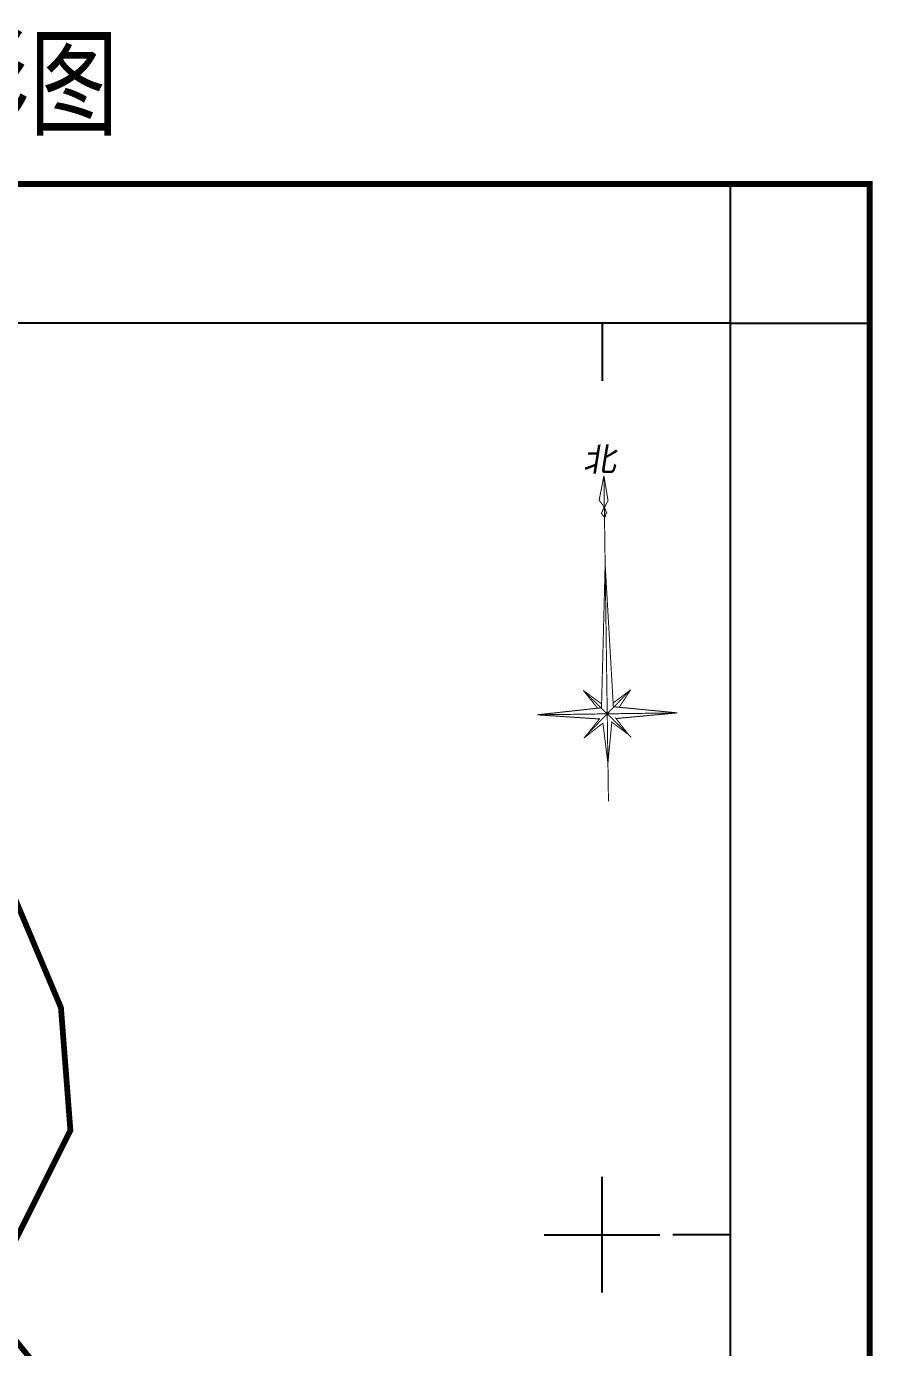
# Model space of a CAD drawing. Extents: x 612407 to 612847, y 3559083 to 3559609.
# Drawn here: x 612700.6 to 612846.7, y 3559380.5 to 3559608.6 of the extents above; entities that cross this region are included whole.
import ezdxf
from ezdxf.enums import TextEntityAlignment as Align

# ---------------------------------------------------------------- set-up
doc = ezdxf.new("R2010")
doc.units = 0
doc.header["$LTSCALE"] = 0.5
doc.layers.get('0').update_dxf_attribs({"linetype": 'CONTINUOUS'})
for name, color, linetype in [('1', 7, 'CONTINUOUS'), ('JMD', 6, 'CONTINUOUS'), ('TK', 7, 'CONTINUOUS')]:
    doc.layers.add(name, color=color, linetype=linetype)
doc.styles.add('宋体', font='')
doc.styles.add('等线体', font='simhei.ttf')
doc.styles.get('宋体').set_extended_font_data('SimSun')

# ---------------------------------------------------------------- blocks, each defined once
blk = doc.blocks.new('A$C6B9E40B4')
at = {"layer": '1', "linetype": 'Continuous', "const_width": 0.12}
for points in [[(8.65, 40.18), (8.02, 37.16)], [(8.65, 40.18), (8.65, 0)], [(8.65, 40.18), (9.12, 37.09)], [(8.65, 40.18), (8.65, 37.58)], [(8.02, 37.16), (8.65, 36.3)], [(8.65, 36.3), (8.25, 35.51)], [(8.65, 36.3), (8.65, 35.67)], [(8.65, 36.3), (8.96, 35.51)], [(9.12, 37.09), (8.69, 36.31)], [(8.27, 35.54), (8.65, 35.04)], [(8.89, 35.67), (8.65, 34.88)], [(8.65, 29.29), (9.42, 11.58)], [(8.65, 29.21), (7.95, 11.5)], [(5.71, 13.74), (11.58, 7.86)], [(11.58, 13.74), (5.71, 7.86)], [(5.75, 13.71), (7.47, 11.52)], [(5.75, 13.71), (7.98, 12.03)], [(11.55, 13.71), (9.39, 12.11)], [(11.55, 13.69), (10.14, 11.59)], [(7.95, 11.56), (0.01, 10.8)], [(9.5, 11.66), (17.29, 10.8)], [(0.01, 10.8), (17.29, 10.8)], [(0.01, 10.8), (7.67, 10.18)], [(6.08, 8.23), (7.74, 10.26)], [(8.65, 4.71), (9.2, 9.76)], [(11.22, 8.23), (9.12, 9.83)], [(11.22, 8.23), (9.63, 10.34)], [(9.75, 10.21), (17.29, 10.8)], [(8.1, 9.67), (5.74, 7.86)], [(8.65, 4.71), (8.1, 9.67)]]:
    blk.add_lwpolyline(points, dxfattribs=at)
for points in [[(8.65, 37.58), (8.65, 37.58), (8.65, 37.58)], [(8.64, 36.21), (8.71, 36.33), (8.58, 36.33)], [(8.65, 36.28), (8.65, 36.29), (8.64, 36.29)]]:
    blk.add_lwpolyline(points, close=True, dxfattribs=at)
at = {"layer": '1', "style": '宋体', "oblique": 10}
blk.add_text('北', height=3, dxfattribs=at).set_placement((6.08, 40.72))

msp = doc.modelspace()

# ---------------------------------------------------------------- linework, layer by layer
at = {"layer": 'JMD', "linetype": 'Continuous', "const_width": 1, "flags": 128}
msp.add_lwpolyline([(612550, 3559376.92), (612547.11, 3559407.73), (612543.55, 3559437.15), (612532.19, 3559482.4), (612563.7, 3559518.02), (612574.66, 3559512.54), (612580.14, 3559536.51), (612594.15, 3559532.62), (612647.95, 3559535.14), (612670.44, 3559526.76), (612698.53, 3559508.46), (612689.73, 3559485.82), (612697.28, 3559461.27), (612706.59, 3559439.2), (612708.22, 3559418.02), (612696.58, 3559394.73), (612696.58, 3559384.45), (612708.22, 3559370.07)], dxfattribs=at)
msp.add_lwpolyline([(612550, 3559376.92), (612547.11, 3559407.73), (612543.55, 3559437.15), (612532.19, 3559482.4), (612563.7, 3559518.02), (612574.66, 3559512.54), (612580.14, 3559536.51), (612594.15, 3559532.62), (612647.95, 3559535.14), (612670.44, 3559526.76), (612698.53, 3559508.46), (612689.73, 3559485.82), (612697.28, 3559461.27), (612706.59, 3559439.2), (612708.22, 3559418.02), (612696.58, 3559394.73), (612696.58, 3559384.45), (612708.22, 3559370.07)], dxfattribs=at)
at = {"layer": 'TK', "linetype": 'Continuous'}
for p, q in [((612822.2, 3559557.4), (612822.2, 3559581.4)), ((612800, 3559557.4), (612800, 3559547.4)), ((612822.2, 3559557.4), (612846.2, 3559557.4)), ((612800, 3559390), (612800, 3559410)), ((612790, 3559400), (612810, 3559400)), ((612822.2, 3559400), (612812.2, 3559400))]:
    msp.add_line(p, q, dxfattribs=at)
at = {"layer": 'TK', "linetype": 'Continuous', "const_width": 1, "flags": 128}
msp.add_lwpolyline([(612421, 3559122), (612846.2, 3559122), (612846.2, 3559581.4), (612421, 3559581.4)], close=True, dxfattribs=at)
at = {"layer": 'TK', "linetype": 'Continuous', "flags": 128}
msp.add_lwpolyline([(612445, 3559146), (612822.2, 3559146), (612822.2, 3559557.4), (612445, 3559557.4)], close=True, dxfattribs=at)

# ---------------------------------------------------------------- block references
at = {"linetype": 'Continuous', "xscale": 1.399679992622531, "yscale": 1.399679998401552, "zscale": 1.39968, "rotation": 0.7999999886044008}
msp.add_blockref('A$C6B9E40B4', (612789, 3559474.64, 51.44), dxfattribs=at)

# ---------------------------------------------------------------- texts
at = {"layer": 'TK', "linetype": 'Continuous', "style": '等线体', "width": 0.75}
msp.add_text('石沛镇大季村高井组地形图', height=15, dxfattribs=at).set_placement((612624.45, 3559586.86), align=Align.BOTTOM_CENTER)

doc.saveas('drawing.dxf')
